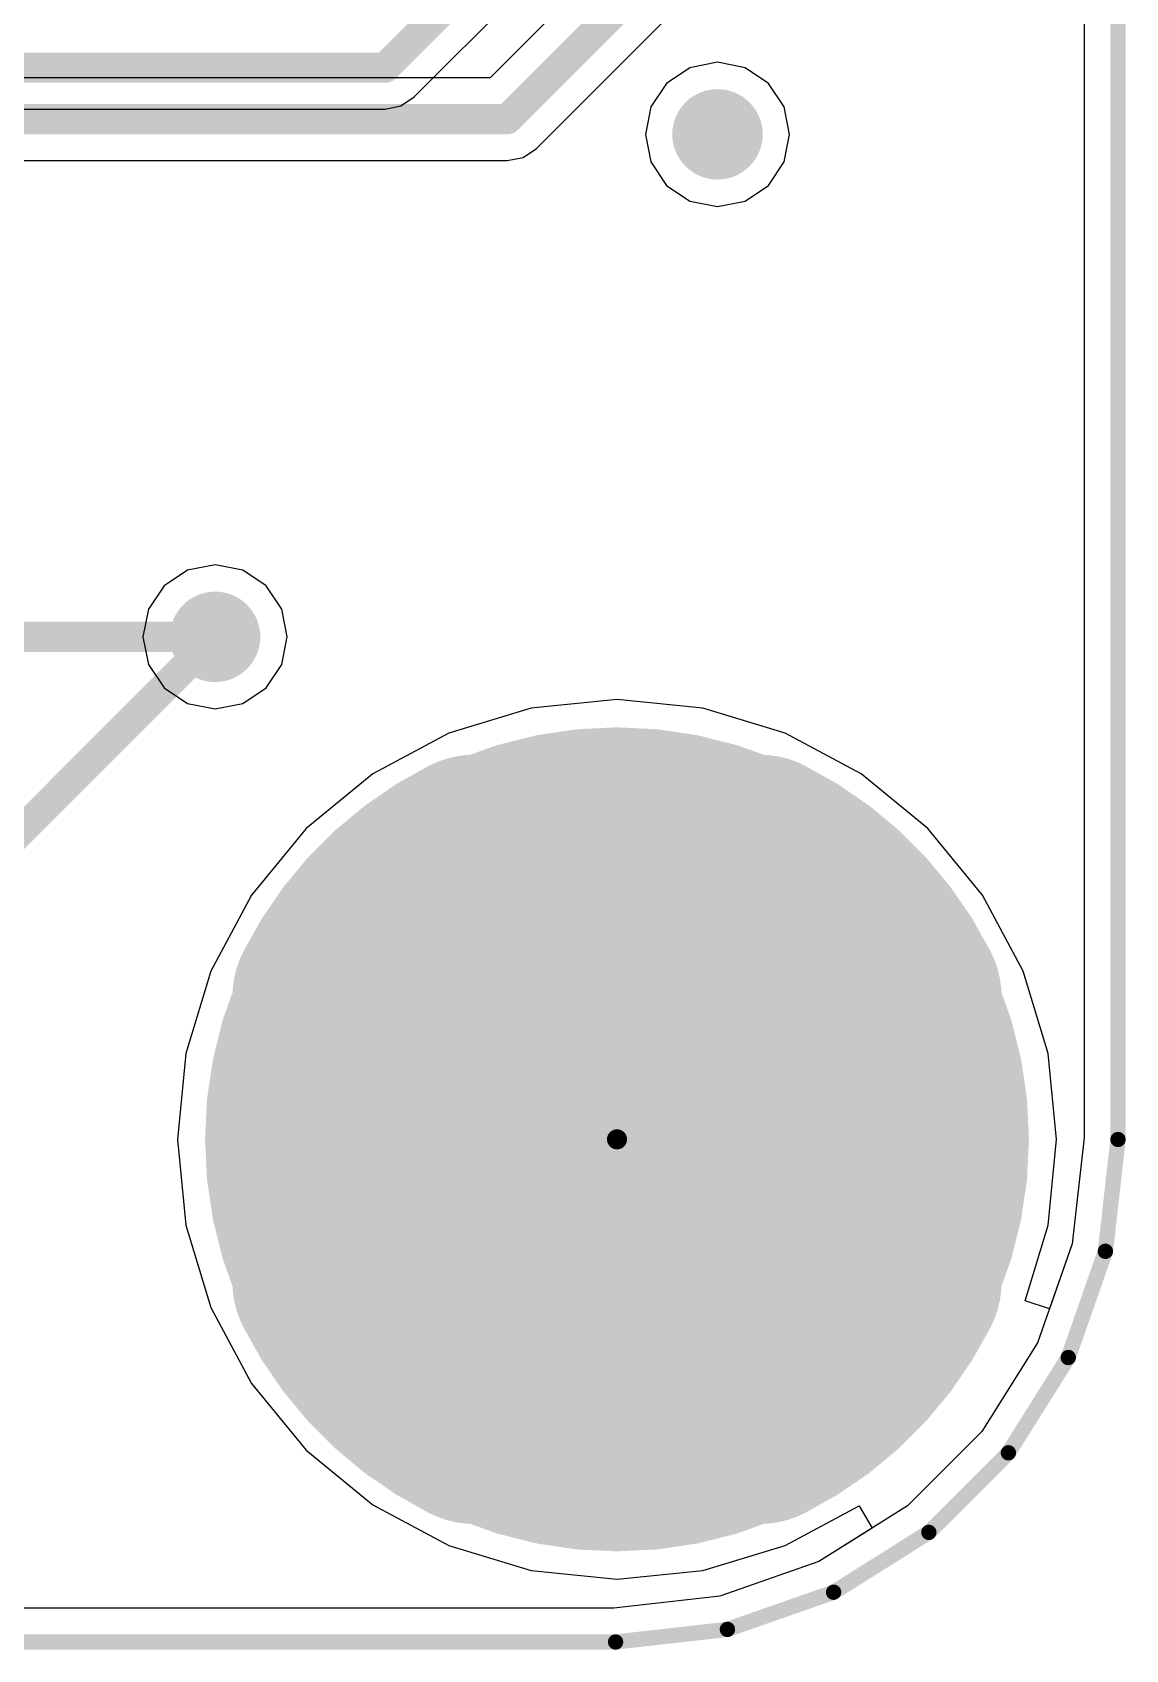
# Model space of a CAD drawing. Extents: x 17 to 262, y 47 to 156.
# Drawn here: x 129.09 to 134.53, y 47.46 to 55.51 of the extents above; entities that cross this region are included whole.
import ezdxf

# ---------------------------------------------------------------- set-up
doc = ezdxf.new("R2010")
doc.units = 0
doc.layers.get('0').update_dxf_attribs({"linetype": 'CONTINUOUS'})
for name, color, linetype in [('BOTTOMLAYER', 5, 'CONTINUOUS'), ('KEEPOUTLAYER', 6, 'CONTINUOUS'), ('MECHANICAL1', 6, 'CONTINUOUS'), ('MIDLAYER1', 16, 'CONTINUOUS'), ('MIDLAYER2', 76, 'CONTINUOUS'), ('MULTILAYER', 9, 'CONTINUOUS'), ('PADHOLELAYER', 156, 'CONTINUOUS'), ('TOPLAYER', 1, 'CONTINUOUS'), ('TOPPASTE', 8, 'CONTINUOUS'), ('TOPSOLDER', 216, 'CONTINUOUS'), ('VIAHOLELAYER', 16, 'CONTINUOUS')]:
    doc.layers.add(name, color=color, linetype=linetype)

# ---------------------------------------------------------------- blocks, each defined once
blk = doc.blocks.new('PEM_SMTSO_M1_6_2_ET_3')
at = {"layer": 'BOTTOMLAYER', "const_width": 2.05}
blk.add_lwpolyline([(-1.025, 0, 1), (1.025, 0, 1)], format="xyb", close=True, dxfattribs=at)
at = {"layer": 'MIDLAYER1', "const_width": 2.05}
blk.add_lwpolyline([(-1.025, 0, 1), (1.025, 0, 1)], format="xyb", close=True, dxfattribs=at)
at = {"layer": 'MIDLAYER2', "const_width": 2.05}
blk.add_lwpolyline([(-1.025, 0, 1), (1.025, 0, 1)], format="xyb", close=True, dxfattribs=at)
at = {"layer": 'MULTILAYER', "const_width": 2.05}
blk.add_lwpolyline([(-1.025, 0, 1), (1.025, 0, 1)], format="xyb", close=True, dxfattribs=at)
at = {"layer": 'PADHOLELAYER', "const_width": 1.25}
blk.add_lwpolyline([(-0.625, 0, 1), (0.625, 0, 1)], format="xyb", close=True, dxfattribs=at)
at = {"layer": 'TOPLAYER', "const_width": 2.05}
blk.add_lwpolyline([(-1.025, 0, 1), (1.025, 0, 1)], format="xyb", close=True, dxfattribs=at)
at = {"layer": 'TOPPASTE', "const_width": 1}
for points in [[(-1.4142, 0.7071, -0.162277), (-0.7071, 1.4142)], [(0.7071, 1.4142, -0.162277), (1.4142, 0.7071)], [(-0.7071, -1.4142, -0.162277), (-1.4142, -0.7071)], [(1.4142, -0.7071, -0.162277), (0.7071, -1.4142)]]:
    blk.add_lwpolyline(points, format="xyb", dxfattribs=at)
at = {"layer": 'TOPPASTE', "const_width": 0.5}
for points in [[(-0.9571, 1.4142, 1), (-0.4571, 1.4142, 1)], [(0.4571, 1.4142, 1), (0.9571, 1.4142, 1)], [(-1.6642, 0.7071, 1), (-1.1642, 0.7071, 1)], [(1.1642, 0.7071, 1), (1.6642, 0.7071, 1)], [(-1.6642, -0.7071, 1), (-1.1642, -0.7071, 1)], [(1.1642, -0.7071, 1), (1.6642, -0.7071, 1)], [(-0.9571, -1.4142, 1), (-0.4571, -1.4142, 1)], [(0.4571, -1.4142, 1), (0.9571, -1.4142, 1)]]:
    blk.add_lwpolyline(points, format="xyb", close=True, dxfattribs=at)
at = {"layer": 'TOPSOLDER', "const_width": 1}
for points in [[(-1.4142, 0.7071, -0.162277), (-0.7071, 1.4142)], [(0.7071, 1.4142, -0.162277), (1.4142, 0.7071)], [(-0.7071, -1.4142, -0.162277), (-1.4142, -0.7071)], [(1.4142, -0.7071, -0.162277), (0.7071, -1.4142)]]:
    blk.add_lwpolyline(points, format="xyb", dxfattribs=at)
at = {"layer": 'TOPSOLDER'}
for points, const_width in [([(-0.9571, 1.4142, 1), (-0.4571, 1.4142, 1)], 0.5), ([(0.4571, 1.4142, 1), (0.9571, 1.4142, 1)], 0.5), ([(-1.6642, 0.7071, 1), (-1.1642, 0.7071, 1)], 0.5), ([(1.1642, 0.7071, 1), (1.6642, 0.7071, 1)], 0.5), ([(-0.025, 0, 1), (0.025, 0, 1)], 0.05), ([(-1.6642, -0.7071, 1), (-1.1642, -0.7071, 1)], 0.5), ([(1.1642, -0.7071, 1), (1.6642, -0.7071, 1)], 0.5), ([(-0.9571, -1.4142, 1), (-0.4571, -1.4142, 1)], 0.5), ([(0.4571, -1.4142, 1), (0.9571, -1.4142, 1)], 0.5)]:
    blk.add_lwpolyline(points, format="xyb", close=True, dxfattribs=dict(at, const_width=const_width))

msp = doc.modelspace()

# ---------------------------------------------------------------- linework, layer by layer
at = {"layer": 'BOTTOMLAYER'}
for p, q in [((134.3247, 59.307), (134.3247, 50.0086)), ((134.3247, 50.0086), (134.2652, 49.4806)), ((134.2652, 49.4806), (134.0928, 48.988)), ((134.0928, 48.988), (133.8151, 48.5461)), ((133.8151, 48.5461), (133.4461, 48.1771)), ((133.4461, 48.1771), (133.0042, 47.8994)), ((133.0042, 47.8994), (132.5116, 47.727)), ((132.5116, 47.727), (131.9836, 47.6675)), ((131.9836, 47.6675), (124.5627, 47.6675))]:
    msp.add_line(p, q, dxfattribs=at)
at = {"layer": 'BOTTOMLAYER', "const_width": 0.225}
for points in [[(132.3875, 55, 1), (132.6125, 55, 1)], [(129.8875, 52.5, 1), (130.1125, 52.5, 1)]]:
    msp.add_lwpolyline(points, format="xyb", close=True, dxfattribs=at)
at = {"layer": 'KEEPOUTLAYER', "const_width": 0.0762}
for points in [[(134.493, 49.9992), (134.493, 74.0332)], [(134.4303, 49.4429), (134.493, 49.9992)], [(134.2454, 48.9145), (134.4303, 49.4429)], [(133.9476, 48.4405), (134.2454, 48.9145)], [(133.5517, 48.0446), (133.9476, 48.4405)], [(133.0777, 47.7468), (133.5517, 48.0446)], [(132.5493, 47.5619), (133.0777, 47.7468)], [(131.993, 47.4992), (132.5493, 47.5619)], [(124.493, 47.4992), (131.993, 47.4992)]]:
    msp.add_lwpolyline(points, dxfattribs=at)
at = {"layer": 'KEEPOUTLAYER', "const_width": 0.0381}
for points in [[(134.474, 49.9992, 1), (134.512, 49.9992, 1)], [(134.474, 49.9992, 1), (134.512, 49.9992, 1)], [(134.4113, 49.4429, 1), (134.4494, 49.4429, 1)], [(134.4113, 49.4429, 1), (134.4494, 49.4429, 1)], [(134.2264, 48.9145, 1), (134.2645, 48.9145, 1)], [(134.2264, 48.9145, 1), (134.2645, 48.9145, 1)], [(133.9285, 48.4405, 1), (133.9666, 48.4405, 1)], [(133.9285, 48.4405, 1), (133.9666, 48.4405, 1)], [(133.5327, 48.0446, 1), (133.5708, 48.0446, 1)], [(133.5327, 48.0446, 1), (133.5708, 48.0446, 1)], [(133.0587, 47.7468, 1), (133.0968, 47.7468, 1)], [(133.0587, 47.7468, 1), (133.0968, 47.7468, 1)], [(132.5303, 47.5619, 1), (132.5684, 47.5619, 1)], [(132.5303, 47.5619, 1), (132.5684, 47.5619, 1)], [(131.9739, 47.4992, 1), (132.012, 47.4992, 1)], [(131.9739, 47.4992, 1), (132.012, 47.4992, 1)]]:
    msp.add_lwpolyline(points, format="xyb", close=True, dxfattribs=at)
at = {"layer": 'MECHANICAL1', "const_width": 0.0762}
for points in [[(134.493, 49.9992), (134.493, 74.0332)], [(134.4303, 49.4429), (134.493, 49.9992)], [(134.2454, 48.9145), (134.4303, 49.4429)], [(133.9476, 48.4405), (134.2454, 48.9145)], [(133.5517, 48.0446), (133.9476, 48.4405)], [(133.0777, 47.7468), (133.5517, 48.0446)], [(132.5493, 47.5619), (133.0777, 47.7468)], [(131.993, 47.4992), (132.5493, 47.5619)], [(124.493, 47.4992), (131.993, 47.4992)]]:
    msp.add_lwpolyline(points, dxfattribs=at)
at = {"layer": 'MECHANICAL1', "const_width": 0.0381}
for points in [[(134.474, 49.9992, 1), (134.512, 49.9992, 1)], [(134.474, 49.9992, 1), (134.512, 49.9992, 1)], [(134.4113, 49.4429, 1), (134.4494, 49.4429, 1)], [(134.4113, 49.4429, 1), (134.4494, 49.4429, 1)], [(134.2264, 48.9145, 1), (134.2645, 48.9145, 1)], [(134.2264, 48.9145, 1), (134.2645, 48.9145, 1)], [(133.9285, 48.4405, 1), (133.9666, 48.4405, 1)], [(133.9285, 48.4405, 1), (133.9666, 48.4405, 1)], [(133.5327, 48.0446, 1), (133.5708, 48.0446, 1)], [(133.5327, 48.0446, 1), (133.5708, 48.0446, 1)], [(133.0587, 47.7468, 1), (133.0968, 47.7468, 1)], [(133.0587, 47.7468, 1), (133.0968, 47.7468, 1)], [(132.5303, 47.5619, 1), (132.5684, 47.5619, 1)], [(132.5303, 47.5619, 1), (132.5684, 47.5619, 1)], [(131.9739, 47.4992, 1), (132.012, 47.4992, 1)], [(131.9739, 47.4992, 1), (132.012, 47.4992, 1)]]:
    msp.add_lwpolyline(points, format="xyb", close=True, dxfattribs=at)
at = {"layer": 'MIDLAYER1'}
for p, q in [((134.3247, 59.307), (134.3247, 50.0086)), ((130.9914, 55.1859), (133.314, 57.5085)), ((132.3627, 55.3316), (132.2462, 55.2538)), ((132.5, 55.3589), (132.3627, 55.3316)), ((132.6373, 55.3316), (132.5, 55.3589)), ((132.7538, 55.2538), (132.6373, 55.3316)), ((132.2462, 55.2538), (132.1684, 55.1373)), ((132.8316, 55.1373), (132.7538, 55.2538)), ((125.0876, 55.1256), (130.8458, 55.1256)), ((130.8458, 55.1256), (130.9246, 55.1413)), ((130.9246, 55.1413), (130.9914, 55.1859)), ((132.1684, 55.1373), (132.1411, 55)), ((132.8589, 55), (132.8316, 55.1373)), ((132.1411, 55), (132.1684, 54.8627)), ((132.8316, 54.8627), (132.8589, 55)), ((132.1684, 54.8627), (132.2462, 54.7462)), ((132.7538, 54.7462), (132.8316, 54.8627)), ((132.2462, 54.7462), (132.3627, 54.6684)), ((132.6373, 54.6684), (132.7538, 54.7462)), ((132.3627, 54.6684), (132.5, 54.6411)), ((132.5, 54.6411), (132.6373, 54.6684)), ((129.8627, 52.8316), (129.7462, 52.7538)), ((130, 52.8589), (129.8627, 52.8316)), ((130.1373, 52.8316), (130, 52.8589)), ((130.2538, 52.7538), (130.1373, 52.8316)), ((129.7462, 52.7538), (129.6684, 52.6373)), ((130.3316, 52.6373), (130.2538, 52.7538)), ((129.6684, 52.6373), (129.6411, 52.5)), ((130.3589, 52.5), (130.3316, 52.6373)), ((129.6411, 52.5), (129.6684, 52.3627)), ((130.3316, 52.3627), (130.3589, 52.5)), ((129.6684, 52.3627), (129.7462, 52.2462)), ((130.2538, 52.2462), (130.3316, 52.3627)), ((129.7462, 52.2462), (129.8627, 52.1684)), ((130.1373, 52.1684), (130.2538, 52.2462)), ((129.8627, 52.1684), (130, 52.1411)), ((130, 52.1411), (130.1373, 52.1684)), ((131.5732, 52.1455), (131.1629, 52.021)), ((132, 52.1875), (131.5732, 52.1455)), ((132.4268, 52.1455), (132, 52.1875)), ((132.8371, 52.021), (132.4268, 52.1455)), ((131.1629, 52.021), (130.7847, 51.8189)), ((133.2153, 51.8189), (132.8371, 52.021)), ((130.7847, 51.8189), (130.4532, 51.5468)), ((133.5468, 51.5468), (133.2153, 51.8189)), ((130.4532, 51.5468), (130.1811, 51.2153)), ((133.8189, 51.2153), (133.5468, 51.5468)), ((130.1811, 51.2153), (129.979, 50.8371)), ((134.021, 50.8371), (133.8189, 51.2153)), ((129.979, 50.8371), (129.8545, 50.4268)), ((134.1455, 50.4268), (134.021, 50.8371)), ((129.8545, 50.4268), (129.8125, 50)), ((134.1875, 50), (134.1455, 50.4268)), ((129.8125, 50), (129.8545, 49.5732)), ((134.1455, 49.5732), (134.1875, 50)), ((134.3247, 50.0086), (134.2652, 49.4806)), ((129.8545, 49.5732), (129.979, 49.1629)), ((134.0313, 49.1967), (134.1455, 49.5732)), ((134.2652, 49.4806), (134.1521, 49.1573)), ((134.1521, 49.1573), (134.0313, 49.1967)), ((129.979, 49.1629), (130.1811, 48.7847)), ((130.1811, 48.7847), (130.4532, 48.4532)), ((130.4532, 48.4532), (130.7847, 48.1811)), ((130.7847, 48.1811), (131.1629, 47.979)), ((132.8371, 47.979), (133.2056, 48.176)), ((133.2056, 48.176), (133.2694, 48.0661)), ((133.2694, 48.0661), (133.0042, 47.8994)), ((131.1629, 47.979), (131.5732, 47.8545)), ((132.4268, 47.8545), (132.8371, 47.979)), ((133.0042, 47.8994), (132.5116, 47.727)), ((131.5732, 47.8545), (132, 47.8125)), ((132, 47.8125), (132.4268, 47.8545)), ((132.5116, 47.727), (131.9836, 47.6675)), ((131.9836, 47.6675), (124.5627, 47.6675))]:
    msp.add_line(p, q, dxfattribs=at)
at = {"layer": 'MIDLAYER1', "const_width": 0.15}
for points in [[(130.8458, 55.3316), (133.1684, 57.6542)], [(124.8927, 55.3316), (130.8458, 55.3316)]]:
    msp.add_lwpolyline(points, dxfattribs=at)
at = {"layer": 'MIDLAYER1'}
for points, const_width in [([(130.8083, 55.3316, 1), (130.8833, 55.3316, 1)], 0.075), ([(130.8083, 55.3316, 1), (130.8833, 55.3316, 1)], 0.075), ([(132.3875, 55, 1), (132.6125, 55, 1)], 0.225), ([(129.8875, 52.5, 1), (130.1125, 52.5, 1)], 0.225)]:
    msp.add_lwpolyline(points, format="xyb", close=True, dxfattribs=dict(at, const_width=const_width))
at = {"layer": 'MIDLAYER2'}
for p, q in [((134.3247, 59.307), (134.3247, 50.0086)), ((132.8172, 56.7305), (131.3681, 55.2814)), ((131.5991, 54.9298), (133.1688, 56.4995)), ((131.3681, 55.2814), (125.2083, 55.2814)), ((131.4534, 54.8695), (131.5323, 54.8851)), ((131.5323, 54.8851), (131.5991, 54.9298)), ((127.6285, 54.8695), (131.4534, 54.8695)), ((134.3247, 50.0086), (134.2652, 49.4806)), ((134.2652, 49.4806), (134.0928, 48.988)), ((134.0928, 48.988), (133.8151, 48.5461)), ((133.8151, 48.5461), (133.4461, 48.1771)), ((133.4461, 48.1771), (133.0042, 47.8994)), ((133.0042, 47.8994), (132.5116, 47.727)), ((132.5116, 47.727), (131.9836, 47.6675)), ((131.9836, 47.6675), (124.5627, 47.6675))]:
    msp.add_line(p, q, dxfattribs=at)
at = {"layer": 'MIDLAYER2', "const_width": 0.15}
for points in [[(131.4534, 55.0754), (133.0232, 56.6452)], [(125.1575, 55.0754), (131.4534, 55.0754)]]:
    msp.add_lwpolyline(points, dxfattribs=at)
at = {"layer": 'MIDLAYER2'}
for points, const_width in [([(132.3875, 55, 1), (132.6125, 55, 1)], 0.225), ([(131.4159, 55.0754, 1), (131.4909, 55.0754, 1)], 0.075), ([(131.4159, 55.0754, 1), (131.4909, 55.0754, 1)], 0.075), ([(129.8875, 52.5, 1), (130.1125, 52.5, 1)], 0.225)]:
    msp.add_lwpolyline(points, format="xyb", close=True, dxfattribs=dict(at, const_width=const_width))
at = {"layer": 'MULTILAYER', "const_width": 0.225}
for points in [[(132.3875, 55, 1), (132.6125, 55, 1)], [(129.8875, 52.5, 1), (130.1125, 52.5, 1)]]:
    msp.add_lwpolyline(points, format="xyb", close=True, dxfattribs=at)
at = {"layer": 'TOPLAYER'}
for p, q in [((134.3247, 59.307), (134.3247, 50.0086)), ((134.3247, 50.0086), (134.2652, 49.4806)), ((134.2652, 49.4806), (134.0928, 48.988)), ((134.0928, 48.988), (133.8151, 48.5461)), ((133.8151, 48.5461), (133.4461, 48.1771)), ((133.4461, 48.1771), (133.0042, 47.8994)), ((133.0042, 47.8994), (132.5116, 47.727)), ((132.5116, 47.727), (131.9836, 47.6675)), ((131.9836, 47.6675), (124.5627, 47.6675))]:
    msp.add_line(p, q, dxfattribs=at)
for points, const_width in [([(132.3875, 55, 1), (132.6125, 55, 1)], 0.225), ([(129.8875, 52.5, 1), (130.1125, 52.5, 1)], 0.225), ([(129.9625, 52.5, 1), (130.0375, 52.5, 1)], 0.075), ([(129.9625, 52.5, 1), (130.0375, 52.5, 1)], 0.075)]:
    msp.add_lwpolyline(points, format="xyb", close=True, dxfattribs=dict(at, const_width=const_width))
at = {"layer": 'TOPLAYER', "const_width": 0.15}
for points in [[(125, 52.5), (130, 52.5)], [(127.5, 50), (130, 52.5)]]:
    msp.add_lwpolyline(points, dxfattribs=at)
at = {"layer": 'VIAHOLELAYER', "const_width": 0.1}
for points in [[(132.45, 55, 1), (132.55, 55, 1)], [(129.95, 52.5, 1), (130.05, 52.5, 1)]]:
    msp.add_lwpolyline(points, format="xyb", close=True, dxfattribs=at)

# ---------------------------------------------------------------- block references
at = {"rotation": 90}
msp.add_blockref('PEM_SMTSO_M1_6_2_ET_3', (132, 50), dxfattribs=at)

doc.saveas('drawing.dxf')
